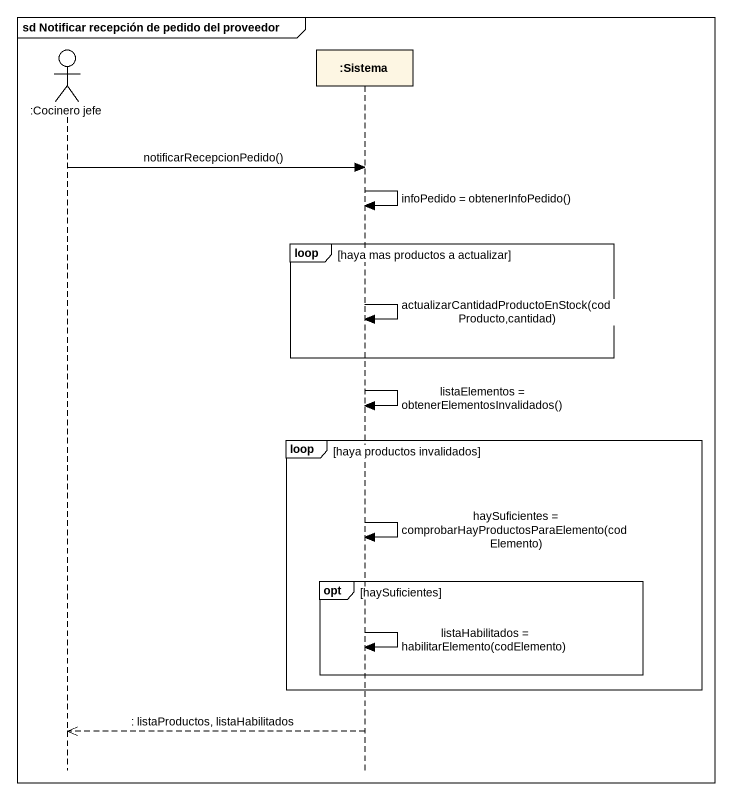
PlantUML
@startuml
mainframe sd Notificar recepción de pedido del proveedor
hide footbox
actor ":Cocinero jefe" as Cocinero_jefe
participant ":Sistema" as Sistema

Cocinero_jefe -> Sistema : notificarRecepcionPedido()
Sistema -> Sistema : infoPedido = obtenerInfoPedido()
loop haya mas productos a actualizar
  Sistema -> Sistema : actualizarCantidadProductoEnStock(codProducto,cantidad)
end
Sistema -> Sistema : listaElementos = obtenerElementosInvalidados()
loop haya productos invalidados
  Sistema -> Sistema : haySuficientes = comprobarHayProductosParaElemento(codElemento)
  opt haySuficientes
    Sistema -> Sistema : listaHabilitados = habilitarElemento(codElemento)
  end
end
Sistema -->> Cocinero_jefe : : listaProductos, listaHabilitados
@enduml
